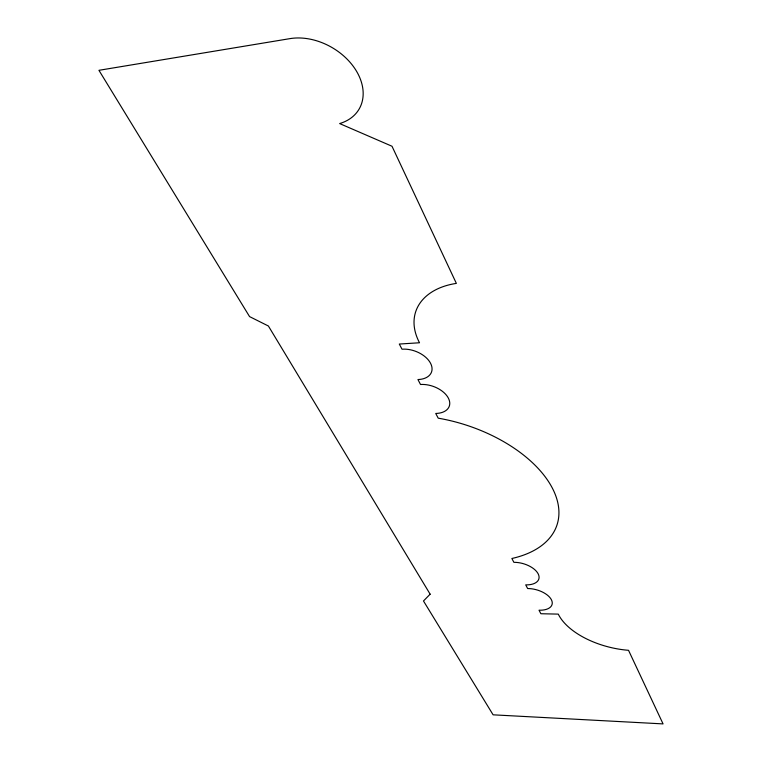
<?xml version="1.0" encoding="UTF-8"?>
<svg xmlns="http://www.w3.org/2000/svg" width="762" height="762" viewBox="0 0 762 762"><rect width="100%" height="100%" fill="white"/><g stroke="black" fill="none" stroke-linecap="round" stroke-linejoin="round"><path stroke-width="1.14" d="M430.139 594.179L423.482 600.98L493.109 714.823L663.064 723.9L628.526 650.3A63.303 33.299 13.7 0 1 558.279 614.115L540.877 613.734L539.02 610.2A18.879 9.935 15.6 0 0 551.364 599.684A18.879 9.935 15.6 0 0 527.647 588.54L525.713 584.864A19.241 10.354 16 0 0 538.124 573.767A19.241 10.354 16 0 0 513.883 562.327L511.873 558.489A116.662 66.484 18.2 0 0 552.24 487.899A116.662 66.484 18.2 0 0 438.217 418.176L435.74 413.461A21.765 13.335 19.5 0 0 448.332 398.059A21.765 13.335 19.5 0 0 420.529 384.496L417.938 379.552A22.279 13.964 20.4 0 0 430.53 363.226A22.279 13.964 20.4 0 0 402.012 349.215L399.298 344.043L419.519 342.767A76.533 50.102 18.3 0 1 456.362 283.397L392.001 146.247L339.633 123.568A54.35 39.519 30.2 0 0 356.702 71.533A54.35 39.519 30.2 0 0 289.989 38.624L98.936 70.314L249.565 316.601L268.395 326.012L430.139 594.179"/></g></svg>
